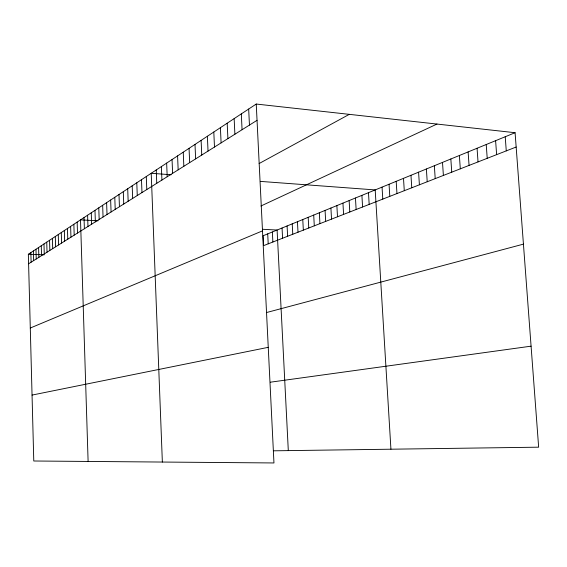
<?xml version="1.0" encoding="UTF-8"?>
<svg xmlns="http://www.w3.org/2000/svg" width="567" height="567" viewBox="0 0 567 567"><rect width="100%" height="100%" fill="white"/><g stroke="black" fill="none" stroke-linecap="round" stroke-linejoin="round"><path stroke-width="0.85" d="M256.241 104.045L273.96 462.956L33.779 460.999L28.35 254.264L256.241 104.045L515.084 132.713L538.65 447.179L273.755 450.815M28.598 263.775L257.042 120.317M259.112 163.551L349.293 114.35M260.919 206.005L436.973 124.06M30.285 328.024L262.5 230.861M515.084 132.713L263.131 235.752L263.62 245.631L516.154 147.023M266.922 312.438L523.433 244.136M32.05 395.079L268.248 347.33M270.367 382.193L531.081 346.168M28.35 254.264L44.212 254.831M98.105 220.797L80.507 219.883L88.112 461.439M262.592 229.288L277.1 230.039L288.305 450.616M171.149 174.764L151.212 173.282L162.36 462.048M260.345 181.39L375.191 189.924L390.932 449.206M505.225 136.746L506.267 150.886M495.608 140.68L496.628 154.649M486.224 144.514L487.216 158.328M477.06 148.263L478.031 161.914M468.115 151.921L469.065 165.415M459.376 155.493L460.305 168.831M450.843 158.98L451.743 172.177M442.501 162.396L443.387 175.437M434.35 165.727L435.208 178.633M426.377 168.987L427.22 181.752M418.581 172.177L419.403 184.799M410.962 175.295L411.762 187.79M403.498 178.343L404.285 190.71M396.191 181.334L396.964 193.567M389.047 184.254L389.798 196.366M382.045 187.117L382.782 199.102M368.479 192.667L369.181 204.411M361.902 195.36L362.589 206.983M355.452 197.996L356.133 209.507M349.137 200.576L349.796 211.98M342.943 203.114L343.588 214.404M336.869 205.594L337.507 216.785M330.908 208.032L331.532 219.11M325.068 210.421L325.678 221.399M319.334 212.767L319.937 223.646M313.707 215.063L314.295 225.843M308.186 217.324L308.767 228.005M302.771 219.542L303.338 230.124M297.448 221.718L298.001 232.208M292.225 223.852L292.77 234.249M287.093 225.95L287.625 236.255M282.054 228.012L282.579 238.232M272.366 231.974L272.869 242.017M267.709 233.873L268.205 243.838M248.672 109.041L249.452 125.087M241.315 113.889L242.066 129.723M234.15 118.609L234.887 134.23M227.19 123.202L227.906 138.617M220.407 127.667L221.102 142.884M213.809 132.019L214.482 147.044M207.38 136.257L208.032 151.091M201.115 140.389L201.753 155.039M195.005 144.415L195.629 158.88M189.052 148.334L189.662 162.63M183.247 152.162L183.836 166.287M177.584 155.897L178.158 169.852M172.049 159.54L172.616 173.339M166.655 163.098L167.201 176.734M161.382 166.57L161.921 180.051M156.237 169.965L156.761 183.29M146.293 176.521L146.789 189.555M141.488 179.689L141.977 192.574M136.789 182.787L137.264 195.537M132.196 185.813L132.657 198.429M127.703 188.776L128.156 201.257M123.301 191.674L123.748 204.021M118.999 194.509L119.431 206.735M114.789 197.288L115.207 209.386M110.657 200.009L111.075 211.98M106.617 202.674L107.021 214.524M102.662 205.282L103.052 217.019M98.778 207.841L99.168 219.457M94.98 210.343L95.362 221.853M91.252 212.802L91.627 224.192M87.602 215.212L87.963 226.495M84.022 217.572L84.377 228.749M77.155 222.094L77.495 233.065M73.859 224.27L74.192 235.142M70.627 226.396L70.953 237.176M67.452 228.487L67.778 239.168M64.333 230.542L64.652 241.131M61.271 232.562L61.583 243.059M58.266 234.547L58.571 244.951M55.311 236.496L55.609 246.815M52.405 238.409L52.696 248.637M49.549 240.295L49.832 250.437M46.742 242.144L47.026 252.202M43.978 243.959L44.261 253.938M41.271 245.752L41.54 255.646M38.599 247.51L38.868 257.326M35.976 249.239L36.238 258.977M33.389 250.94L33.651 260.6M30.852 252.62L31.107 262.202"/></g></svg>
